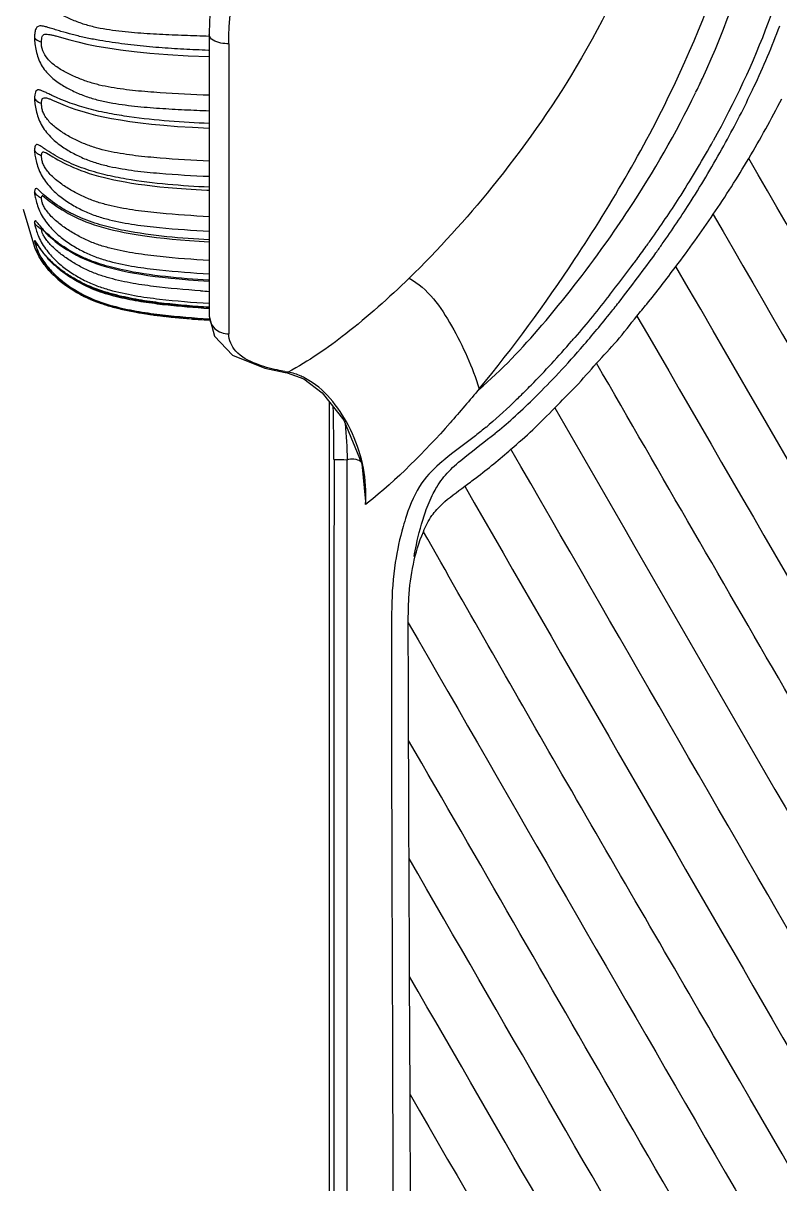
# Model space of a CAD drawing. Header units: millimetres. Extents: x 7426 to 8300, y 123 to 421.
# Drawn here: x 8176.24 to 8181.09, y 340.85 to 348.28 of the extents above; entities that cross this region are included whole.
import ezdxf

# ---------------------------------------------------------------- set-up
doc = ezdxf.new("R2010")
doc.units = ezdxf.units.MM
doc.layers.add('20_ALL_FEATURES', color=7, linetype='Continuous')

msp = doc.modelspace()

# ---------------------------------------------------------------- linework, layer by layer
at = {"layer": '20_ALL_FEATURES', "color": 7, "linetype": 'Continuous'}
for p, q in [((8176.4548, 348.201), (8176.4553, 348.2008)), ((8176.4548, 348.201), (8176.5387, 348.1773)), ((8177.4314, 348.2109), (8177.4314, 346.4083)), ((8177.4314, 348.1103), (8177.4258, 348.1104)), ((8177.4314, 348.1102), (8177.4258, 348.1104)), ((8177.5564, 348.1524), (8177.5564, 346.2943)), ((8176.406, 347.8005), (8176.4069, 347.8002)), ((8176.3617, 347.1825), (8176.377, 347.1697)), ((8176.2397, 347.0939), (8176.3123, 346.849)), ((8176.3606, 346.971), (8176.3602, 346.9714)), ((8176.3132, 346.847), (8176.3124, 346.849)), ((8176.3129, 346.847), (8176.3138, 346.8451)), ((8176.3272, 346.8183), (8176.334, 346.8041)), ((8176.3336, 346.8061), (8176.3406, 346.7923)), ((8177.3599, 346.6369), (8177.4314, 346.6325)), ((8177.4317, 346.6386), (8177.4263, 346.6388)), ((8177.4317, 346.6385), (8177.4263, 346.6388)), ((8177.0126, 346.4249), (8177.0251, 346.423)), ((8177.0378, 346.421), (8177.0638, 346.4173)), ((8177.0771, 346.4154), (8177.1044, 346.4118)), ((8177.1183, 346.4101), (8177.1469, 346.4066)), ((8177.1616, 346.405), (8177.1917, 346.4017)), ((8177.2229, 346.3986), (8177.2552, 346.3956)), ((8177.2871, 346.3928), (8177.3416, 346.3885)), ((8177.4302, 346.3911), (8177.4332, 346.3909)), ((8177.4302, 346.391), (8177.4332, 346.3909)), ((8177.3237, 346.3898), (8177.3601, 346.3871)), ((8177.3601, 346.3871), (8177.3981, 346.3845)), ((8177.3981, 346.3845), (8177.4378, 346.382)), ((8177.4301, 346.3827), (8177.4263, 346.3829)), ((8177.9168, 346.0481), (8177.9176, 346.0479)), ((8177.9176, 346.0479), (8177.9365, 346.05)), ((8178.1992, 345.8615), (8178.2004, 336.0177)), ((8178.4323, 345.2069), (8178.432, 345.2018)), ((8178.4329, 345.2219), (8178.4323, 345.2069)), ((8178.7141, 342.1797), (8178.7109, 342.9352)), ((8178.7176, 341.4237), (8178.7144, 342.1794)), ((8178.7207, 340.6679), (8178.7173, 341.424))]:
    msp.add_line(p, q, dxfattribs=at)
for points in [[(8176.5387, 348.1773), (8176.5897, 348.164), (8176.6466, 348.1508), (8176.7106, 348.138), (8176.7824, 348.1257), (8176.8622, 348.114), (8176.9514, 348.1029), (8177.0516, 348.0927), (8177.1653, 348.0836), (8177.2963, 348.0758), (8177.4314, 348.0704)], [(8176.4069, 347.8002), (8176.4103, 347.799), (8176.4281, 347.7919), (8176.4786, 347.7701)], [(8176.4786, 347.7701), (8176.5086, 347.7579), (8176.5415, 347.7452), (8176.5773, 347.7326), (8176.616, 347.7201), (8176.6578, 347.708), (8176.7031, 347.6963), (8176.7521, 347.6853), (8176.805, 347.6747), (8176.8619, 347.6647), (8176.9233, 347.6552), (8176.9899, 347.6463), (8177.0622, 347.6381), (8177.1412, 347.6305), (8177.2283, 347.6237), (8177.325, 347.6176), (8177.4314, 347.6125)], [(8176.3808, 347.457), (8176.3838, 347.4555), (8176.3917, 347.4511), (8176.4022, 347.4449), (8176.4289, 347.4289)], [(8176.4289, 347.4289), (8176.4445, 347.4197), (8176.4614, 347.41), (8176.4793, 347.4002), (8176.4983, 347.3904), (8176.5183, 347.3804), (8176.5395, 347.3705), (8176.5618, 347.3606), (8176.5852, 347.3509), (8176.6098, 347.3413), (8176.6356, 347.3318), (8176.6627, 347.3227), (8176.6911, 347.3138), (8176.7211, 347.3053), (8176.7525, 347.2972), (8176.7854, 347.2894), (8176.8198, 347.2818), (8176.856, 347.2745), (8176.8938, 347.2675), (8176.9336, 347.2608), (8176.9755, 347.2544), (8177.0196, 347.2484), (8177.0661, 347.2426), (8177.1154, 347.2372), (8177.1676, 347.232), (8177.2232, 347.2272), (8177.2827, 347.2227), (8177.3465, 347.2186), (8177.4153, 347.2148), (8177.4314, 347.2141)], [(8176.377, 347.1697), (8176.3867, 347.1617), (8176.3978, 347.1528), (8176.4102, 347.1432), (8176.4237, 347.1329), (8176.4384, 347.1222), (8176.4543, 347.1111), (8176.4712, 347.0999), (8176.489, 347.0887), (8176.5078, 347.0776), (8176.5276, 347.0664), (8176.5484, 347.0554), (8176.57, 347.0446), (8176.5927, 347.0339), (8176.6164, 347.0234), (8176.6413, 347.0132), (8176.6673, 347.0033), (8176.6946, 346.9938), (8176.7232, 346.9847), (8176.7531, 346.976), (8176.7844, 346.9677), (8176.817, 346.9596), (8176.8512, 346.9519), (8176.8869, 346.9445), (8176.9243, 346.9375), (8176.9635, 346.9308), (8177.0046, 346.9244), (8177.0479, 346.9183), (8177.0936, 346.9125), (8177.1418, 346.907), (8177.1929, 346.9019), (8177.2472, 346.8971), (8177.3051, 346.8926), (8177.3671, 346.8884), (8177.4314, 346.8847)], [(8176.347, 346.9823), (8176.3496, 346.9793), (8176.3562, 346.9712), (8176.3653, 346.9608), (8176.3758, 346.9496), (8176.3874, 346.9379), (8176.4002, 346.9257), (8176.414, 346.9131), (8176.4289, 346.9002), (8176.4448, 346.8871), (8176.4616, 346.8741), (8176.4792, 346.8613), (8176.4976, 346.8485), (8176.5171, 346.8359), (8176.5377, 346.8234), (8176.5593, 346.8111), (8176.5819, 346.799), (8176.6056, 346.787), (8176.6304, 346.7754), (8176.6565, 346.7641), (8176.6837, 346.7533), (8176.7123, 346.743), (8176.7423, 346.7332), (8176.7736, 346.7239), (8176.8064, 346.715), (8176.8406, 346.7064), (8176.8765, 346.6983), (8176.914, 346.6905), (8176.9534, 346.6831), (8176.9948, 346.6761), (8177.0383, 346.6695), (8177.0843, 346.6632), (8177.1328, 346.6573), (8177.1842, 346.6517), (8177.2389, 346.6464), (8177.2973, 346.6415), (8177.3599, 346.6369)], [(8176.3123, 346.849), (8176.3129, 346.8477), (8176.3137, 346.8458), (8176.3146, 346.8439)], [(8176.3138, 346.8451), (8176.3173, 346.8379), (8176.3193, 346.8344)], [(8176.3146, 346.8439), (8176.3155, 346.8422), (8176.3165, 346.8404), (8176.3174, 346.8387), (8176.3184, 346.8371)], [(8176.3163, 346.8399), (8176.3169, 346.8387), (8176.3179, 346.8365), (8176.3189, 346.8342), (8176.3201, 346.8317), (8176.3214, 346.8291), (8176.3229, 346.8263), (8176.3243, 346.8236), (8176.3296, 346.8138)], [(8176.3184, 346.8371), (8176.3194, 346.8355), (8176.3204, 346.834), (8176.3214, 346.8325), (8176.3224, 346.8311), (8176.3235, 346.8297)], [(8176.3324, 346.8643), (8176.3335, 346.8629), (8176.335, 346.8611), (8176.3371, 346.8582), (8176.3405, 346.853), (8176.346, 346.8441), (8176.3529, 346.8336), (8176.3612, 346.822), (8176.3703, 346.8102), (8176.3803, 346.7983), (8176.391, 346.7862), (8176.4025, 346.774), (8176.4147, 346.7617), (8176.4278, 346.7492), (8176.4415, 346.7367), (8176.456, 346.7242), (8176.4711, 346.7119), (8176.4869, 346.6997), (8176.5034, 346.6876), (8176.5207, 346.6757), (8176.5388, 346.664), (8176.5576, 346.6524), (8176.5773, 346.641), (8176.5977, 346.6298), (8176.6191, 346.6188), (8176.6412, 346.6081), (8176.6643, 346.5977), (8176.6884, 346.5878), (8176.7135, 346.5783), (8176.7396, 346.5692), (8176.7668, 346.5606), (8176.7951, 346.5523), (8176.8245, 346.5444), (8176.855, 346.5367), (8176.8868, 346.5294), (8176.9199, 346.5224), (8176.9545, 346.5158), (8176.9905, 346.5095), (8177.0282, 346.5034), (8177.0677, 346.4977), (8177.1091, 346.4922), (8177.1526, 346.487), (8177.1984, 346.4821), (8177.2468, 346.4774), (8177.298, 346.473), (8177.3525, 346.4688), (8177.4106, 346.4649), (8177.4314, 346.4637)], [(8176.3235, 346.8297), (8176.3245, 346.8283), (8176.3256, 346.827), (8176.3267, 346.8258), (8176.3278, 346.8246), (8176.3288, 346.8234), (8176.3299, 346.8222), (8176.331, 346.8212), (8176.3321, 346.8201), (8176.3332, 346.8191)], [(8176.3296, 346.8138), (8176.3309, 346.8114), (8176.3322, 346.8088), (8176.3336, 346.8061)], [(8176.3332, 346.8191), (8176.3343, 346.8181), (8176.3354, 346.8172), (8176.3364, 346.8163), (8176.3375, 346.8155), (8176.3384, 346.8148)], [(8176.334, 346.8041), (8176.34, 346.7925), (8176.3469, 346.7801), (8176.3548, 346.7672), (8176.3636, 346.7541), (8176.3732, 346.7409), (8176.3835, 346.7275), (8176.3947, 346.714), (8176.4066, 346.7004), (8176.4192, 346.6867), (8176.4327, 346.673), (8176.4469, 346.6594), (8176.4618, 346.646), (8176.4774, 346.6329), (8176.4937, 346.62), (8176.5109, 346.6073), (8176.5289, 346.5948), (8176.5476, 346.5825), (8176.5671, 346.5704), (8176.5874, 346.5584), (8176.6086, 346.5465), (8176.6306, 346.535), (8176.6535, 346.5238), (8176.6775, 346.513), (8176.7025, 346.5028), (8176.7285, 346.4932), (8176.7557, 346.4841), (8176.7839, 346.4754), (8176.8132, 346.467), (8176.8438, 346.459), (8176.8756, 346.4514), (8176.9087, 346.4441), (8176.9432, 346.4371), (8176.9793, 346.4305), (8177.017, 346.4242), (8177.0565, 346.4183), (8177.0979, 346.4127), (8177.1414, 346.4073), (8177.1873, 346.4022), (8177.2357, 346.3974), (8177.2888, 346.3926)], [(8176.3406, 346.7923), (8176.3427, 346.7884), (8176.3448, 346.7844), (8176.347, 346.7803), (8176.3493, 346.7762), (8176.3519, 346.7719)], [(8176.3545, 346.7676), (8176.3573, 346.7632), (8176.3601, 346.7588)], [(8176.3631, 346.7545), (8176.3661, 346.7501), (8176.3692, 346.7457), (8176.3724, 346.7414), (8176.3757, 346.737), (8176.379, 346.7327), (8176.3825, 346.7284), (8176.386, 346.724), (8176.3896, 346.7196), (8176.3932, 346.7153), (8176.397, 346.7109), (8176.4009, 346.7065), (8176.4048, 346.7021), (8176.4088, 346.6977)], [(8176.413, 346.6933), (8176.4172, 346.6888), (8176.4215, 346.6844)], [(8176.4259, 346.6799), (8176.4303, 346.6755), (8176.4349, 346.671)], [(8176.4395, 346.6666), (8176.4441, 346.6622), (8176.4489, 346.6578), (8176.4537, 346.6534)], [(8176.4585, 346.6491), (8176.4635, 346.6448), (8176.4685, 346.6405)], [(8176.4736, 346.6362), (8176.4787, 346.632), (8176.484, 346.6277)], [(8176.4893, 346.6235), (8176.4947, 346.6193), (8176.5002, 346.6152)], [(8176.5058, 346.611), (8176.5114, 346.6069), (8176.5172, 346.6028), (8176.5231, 346.5987), (8176.529, 346.5946), (8176.535, 346.5905)], [(8176.5411, 346.5865), (8176.5472, 346.5825), (8176.5535, 346.5785), (8176.5598, 346.5745), (8176.5662, 346.5706), (8176.5728, 346.5666), (8176.5794, 346.5627), (8176.5861, 346.5588), (8176.5929, 346.555), (8176.5997, 346.5511), (8176.6067, 346.5473), (8176.6138, 346.5435)], [(8176.6209, 346.5398), (8176.6282, 346.5361), (8176.6355, 346.5324)], [(8176.643, 346.5288), (8176.6505, 346.5252), (8176.6582, 346.5216)], [(8176.6659, 346.5181), (8176.6738, 346.5147), (8176.6817, 346.5113), (8176.6898, 346.508), (8176.698, 346.5047), (8176.7063, 346.5015), (8176.7147, 346.4983)], [(8176.7232, 346.4952), (8176.7318, 346.4921), (8176.7405, 346.4891)], [(8176.7494, 346.4861), (8176.7583, 346.4832), (8176.7674, 346.4803)], [(8176.7766, 346.4775), (8176.7859, 346.4747), (8176.7954, 346.472)], [(8176.8049, 346.4693), (8176.8146, 346.4666), (8176.8244, 346.464), (8176.8343, 346.4614), (8176.8444, 346.4588), (8176.8545, 346.4563)], [(8176.8649, 346.4538), (8176.8753, 346.4513), (8176.8859, 346.4489)], [(8176.8967, 346.4465), (8176.9075, 346.4442), (8176.9186, 346.4419)], [(8176.9297, 346.4397), (8176.9411, 346.4375), (8176.9526, 346.4353)], [(8176.9642, 346.4331), (8176.976, 346.431), (8176.988, 346.429)], [(8177.4315, 346.4079), (8177.4641, 346.2798), (8177.5798, 346.1594), (8177.7881, 346.0745), (8177.9175, 346.048)], [(8177.9168, 346.0481), (8177.9308, 346.0455), (8178.0361, 346.0061), (8178.1553, 345.9177), (8178.2924, 345.7421), (8178.4076, 345.4616), (8178.433, 345.2218)]]:
    msp.add_lwpolyline(points, dxfattribs=at)
for centre, radius, start, end in [((8179.3028, 348.2103), 1.8714, 165.56414, 179.98131), ((8175.2994, 350.3896), 5.834, 334.07866, 335.06181), ((8175.1074, 350.6095), 6.4228, 331.03776, 334.45548), ((8175.3217, 350.5057), 6.1847, 334.46725, 334.84135), ((8174.9904, 350.6704), 6.4801, 327.45102, 331.02726), ((8176.3463, 347.3662), 0.0971, 68.86504, 69.08119), ((8174.8408, 350.7578), 6.7279, 327.53427, 331.03231), ((8174.8439, 351.0076), 7.0285, 325.83396, 329.28252), ((8176.3799, 347.2343), 0.0737, 248.99568, 251.96159), ((8176.8942, 347.7857), 0.7961, 228.49189, 229.15859), ((8174.5053, 350.9833), 7.0573, 324.77679, 327.42892), ((8174.5959, 350.9116), 7.0171, 326.17953, 327.54812), ((8174.0336, 351.5547), 8.0061, 322.90501, 325.85004), ((8174.2456, 351.1474), 7.4393, 324.90799, 326.17195), ((8176.6578, 347.2338), 0.3967, 220.17319, 221.40036), ((8173.7217, 351.5305), 8.0131, 324.31369, 324.81192), ((8177.0979, 347.2018), 0.8612, 204.3299, 204.56182), ((8177.125, 347.2137), 0.8907, 204.54092, 204.80536), ((8173.2433, 351.8747), 8.6024, 323.61656, 324.31068), ((8173.7762, 351.4758), 8.0122, 324.41617, 324.91621), ((8172.9773, 352.0517), 8.997, 321.86759, 324.39395), ((8172.8956, 352.1298), 9.0337, 323.4392, 323.62171), ((8172.7229, 352.2591), 9.2494, 321.82399, 323.43339), ((8177.8463, 353.5744), 7.0199, 266.15905, 266.61211), ((8173.4251, 351.7018), 8.4287, 321.19839, 321.85939), ((8174.4907, 350.8358), 7.0556, 318.92081, 321.25652), ((8175.1297, 350.2486), 6.1132, 315.53098, 319.12473), ((8174.7518, 350.5795), 6.6155, 319.09943, 319.37898), ((8175.2528, 350.1796), 6.05, 316.60122, 318.86182), ((8178.2033, 347.6431), 1.6153, 259.7634, 260.49128), ((8175.6087, 349.8396), 5.5578, 314.49908, 316.62809), ((8175.3018, 350.0864), 5.8767, 314.9819, 315.48449), ((8177.4697, 347.8862), 2.8594, 308.79694, 311.80491), ((8177.6909, 347.53), 2.3767, 309.58811, 310.18299), ((16090.335, 339.1919), 7912.107, 179.95439356, 180.08456841), ((8180.1977, 343.9577), 1.9836, 129.58737, 129.97624), ((8177.6197, 345.2673), 0.8149, 355.396, 356.77893), ((8176.8318, 347.2536), 2.602, 307.95276, 308.23635), ((8177.612, 345.2676), 0.8226, 356.78212, 359.82885)]:
    msp.add_arc(centre, radius, start, end, dxfattribs=at)
for points, knots in [([(8189.0742, 353.6956), (8188.9353, 353.7421), (8188.6339, 353.7375), (8188.1967, 353.7421), (8187.7551, 353.74), (8187.1691, 353.7402), (8186.4383, 353.7406), (8185.5651, 353.7405), (8184.6985, 353.7405), (8183.9819, 353.7405), (8183.415, 353.7404), (8182.9966, 353.7405), (8182.5851, 353.7399), (8182.1804, 353.7426), (8181.7858, 353.6659), (8181.4251, 353.4755), (8181.1685, 353.1138), (8181.191, 352.6676), (8181.2103, 352.2295), (8181.2351, 351.7853), (8181.2596, 351.3425), (8181.2878, 350.7513), (8181.3149, 350.0129), (8181.2594, 349.1308), (8181.0397, 348.2901), (8180.7943, 347.7751), (8180.6595, 347.5315)], [0, 0, 0, 0, 0.031855, 0.063847, 0.095805, 0.127721, 0.191383, 0.254749, 0.317674, 0.379903, 0.410631, 0.441003, 0.470902, 0.500195, 0.528887, 0.557441, 0.587276, 0.619223, 0.651398, 0.683576, 0.715753, 0.747936, 0.81231, 0.876466, 0.93945, 1, 1, 1, 1]), ([(8180.4172, 347.9048), (8180.5834, 348.2566), (8180.8506, 348.9648), (8180.9446, 349.7199), (8180.9394, 350.082)], [0, 0, 0, 0, 0.517927, 1, 1, 1, 1]), ([(8180.5894, 347.9298), (8180.7437, 348.2616), (8180.9948, 348.9698), (8181.0628, 349.7222), (8181.0455, 350.1008)], [0, 0, 0, 0, 0.491224, 1, 1, 1, 1]), ([(8180.4212, 350.0133), (8180.412, 349.6674), (8180.2775, 348.9593), (8179.8308, 348.0313), (8179.2869, 347.2629), (8178.8995, 346.8344), (8178.7114, 346.6513)], [0, 0, 0, 0, 0.269298, 0.551574, 0.795663, 1, 1, 1, 1]), ([(8177.5565, 348.1524), (8177.5565, 348.4397), (8177.6966, 349.0368), (8178.1073, 349.4996), (8178.3584, 349.6663)], [0, 0, 0, 0, 0.488008, 1, 1, 1, 1]), ([(8176.3123, 348.6268), (8176.3138, 348.5668), (8176.3346, 348.4431), (8176.455, 348.3502), (8176.5551, 348.3046), (8176.632, 348.2767), (8176.7116, 348.2561), (8176.8188, 348.2378), (8176.9527, 348.2232), (8177.1129, 348.2139), (8177.2722, 348.2071), (8177.3782, 348.2034), (8177.4311, 348.2018)], [0, 0, 0, 0, 0.136776, 0.265441, 0.326234, 0.388668, 0.451403, 0.51355, 0.636499, 0.758244, 0.879314, 1, 1, 1, 1]), ([(8177.4258, 348.1104), (8177.3731, 348.1123), (8177.2675, 348.1167), (8177.1088, 348.1269), (8176.9763, 348.1394), (8176.8699, 348.1523), (8176.7898, 348.1637), (8176.7098, 348.1768), (8176.6308, 348.1927), (8176.5547, 348.211), (8176.4938, 348.2279), (8176.4472, 348.2421), (8176.4142, 348.2528), (8176.3837, 348.2619), (8176.3582, 348.2673), (8176.3347, 348.2663), (8176.3191, 348.2484), (8176.3148, 348.228), (8176.3129, 348.2082), (8176.3122, 348.197), (8176.3123, 348.1912)], [0, 0, 0, 0, 0.133534, 0.267605, 0.402635, 0.470606, 0.538909, 0.607493, 0.676013, 0.742802, 0.805723, 0.836187, 0.866128, 0.893658, 0.91634, 0.933019, 0.949579, 0.971734, 0.98519, 1, 1, 1, 1]), ([(8176.3123, 348.1912), (8176.3146, 348.188), (8176.3266, 348.1751), (8176.3438, 348.1679), (8176.3571, 348.165)], [0, 0, 0, 0, 0.222671, 1, 1, 1, 1]), ([(8176.3123, 348.1912), (8176.3125, 348.1847), (8176.3125, 348.1714), (8176.3152, 348.1435), (8176.3247, 348.0909), (8176.35, 348.0158), (8176.4103, 347.9442), (8176.4802, 347.8908), (8176.5549, 347.8509), (8176.6317, 347.8179), (8176.7115, 347.7929), (8176.8188, 347.7704), (8176.9527, 347.7517), (8177.1131, 347.7391), (8177.2725, 347.73), (8177.3785, 347.7254), (8177.4314, 347.7234)], [0, 0, 0, 0, 0.014577, 0.029907, 0.062919, 0.134911, 0.204712, 0.269807, 0.331751, 0.394751, 0.457515, 0.519307, 0.641074, 0.761365, 0.880893, 1, 1, 1, 1]), ([(8176.3571, 348.165), (8176.3569, 348.1711), (8176.358, 348.1824), (8176.36, 348.1974), (8176.3667, 348.2094), (8176.3793, 348.2139), (8176.3942, 348.214), (8176.4122, 348.2116), (8176.4328, 348.2069), (8176.4472, 348.2031), (8176.4548, 348.201)], [0, 0, 0, 0, 0.136013, 0.250602, 0.336913, 0.422537, 0.532508, 0.667548, 0.824843, 1, 1, 1, 1]), ([(8177.5564, 348.1524), (8177.5395, 348.1524), (8177.4961, 348.1555), (8177.4316, 348.1803), (8177.4315, 348.2109)], [0, 0, 0, 0, 0.356697, 1, 1, 1, 1]), ([(8177.4314, 347.8227), (8177.3262, 347.8267), (8177.1686, 347.8346), (8176.9591, 347.8503), (8176.8293, 347.8671), (8176.7271, 347.8873), (8176.6523, 347.9086), (8176.5803, 347.9364), (8176.5109, 347.9686), (8176.4571, 348.0011), (8176.4191, 348.0316), (8176.3758, 348.075), (8176.3529, 348.1271), (8176.3571, 348.165)], [0, 0, 0, 0, 0.263216, 0.394528, 0.525164, 0.590224, 0.654901, 0.719294, 0.783234, 0.84584, 0.875995, 0.904708, 1, 1, 1, 1]), ([(8179.1597, 345.9418), (8179.3787, 346.2061), (8179.8382, 346.836), (8180.2313, 347.5114), (8180.4172, 347.9048)], [0, 0, 0, 0, 0.440997, 1, 1, 1, 1]), ([(8176.4236, 347.8216), (8176.415, 347.8257), (8176.3986, 347.8336), (8176.3756, 347.8444), (8176.3582, 347.8517), (8176.3462, 347.8556), (8176.3388, 347.8572), (8176.3321, 347.8569), (8176.3239, 347.8532), (8176.3165, 347.842), (8176.3134, 347.824), (8176.3121, 347.8103), (8176.3123, 347.8027)], [0, 0, 0, 0, 0.179132, 0.341726, 0.477762, 0.532976, 0.579316, 0.619221, 0.6576, 0.743354, 0.856233, 1, 1, 1, 1]), ([(8176.3571, 347.7712), (8176.357, 347.775), (8176.3576, 347.7822), (8176.3589, 347.792), (8176.3613, 347.8001), (8176.3684, 347.8081), (8176.386, 347.8069), (8176.3982, 347.8031), (8176.406, 347.8005)], [0, 0, 0, 0, 0.149829, 0.281056, 0.387664, 0.474152, 0.679922, 1, 1, 1, 1]), ([(8177.4314, 347.6417), (8177.2602, 347.6489), (8177.0451, 347.6633), (8176.7893, 347.7053), (8176.6213, 347.742), (8176.4996, 347.7855), (8176.4236, 347.8216)], [0, 0, 0, 0, 0.49917, 0.62639, 0.754946, 1, 1, 1, 1]), ([(8179.9656, 346.8681), (8180.018, 346.9418), (8180.2312, 347.2532), (8180.421, 347.5812), (8180.5464, 347.8393)], [0, 0, 0, 0, 0.239585, 1, 1, 1, 1]), ([(8176.3123, 347.8027), (8176.3125, 347.7969), (8176.3125, 347.7849), (8176.3153, 347.7592), (8176.3253, 347.7078), (8176.3509, 347.6324), (8176.4103, 347.5568), (8176.4798, 347.4977), (8176.5546, 347.4527), (8176.6314, 347.4154), (8176.7112, 347.3868), (8176.8185, 347.3604), (8176.9525, 347.3381), (8177.1658, 347.3175), (8177.3253, 347.3083), (8177.4314, 347.3036)], [0, 0, 0, 0, 0.01291, 0.026752, 0.057679, 0.129738, 0.202045, 0.269339, 0.332671, 0.396577, 0.459779, 0.521652, 0.643114, 0.762816, 1, 1, 1, 1]), ([(8176.3123, 347.8027), (8176.3146, 347.7989), (8176.3259, 347.7841), (8176.3434, 347.7747), (8176.3571, 347.7712)], [0, 0, 0, 0, 0.234934, 1, 1, 1, 1]), ([(8177.4314, 347.4006), (8177.3262, 347.4053), (8177.1685, 347.4148), (8176.959, 347.4342), (8176.8291, 347.4545), (8176.7269, 347.4781), (8176.6521, 347.5026), (8176.58, 347.5343), (8176.5106, 347.5707), (8176.4473, 347.6136), (8176.4021, 347.6557), (8176.3763, 347.6932), (8176.3655, 347.7163), (8176.3607, 347.7342), (8176.3589, 347.7468), (8176.3579, 347.7571), (8176.3575, 347.7652), (8176.3569, 347.7693), (8176.3571, 347.7712)], [0, 0, 0, 0, 0.261357, 0.391879, 0.52201, 0.587044, 0.651994, 0.71706, 0.782086, 0.846213, 0.90654, 0.933947, 0.958518, 0.969471, 0.979797, 0.990016, 0.995223, 1, 1, 1, 1]), ([(8176.3897, 347.4713), (8176.3834, 347.4755), (8176.3715, 347.4833), (8176.3552, 347.494), (8176.3423, 347.5025), (8176.3313, 347.5081), (8176.321, 347.5061), (8176.3153, 347.4973), (8176.3131, 347.4853), (8176.3121, 347.4761), (8176.3123, 347.4708)], [0, 0, 0, 0, 0.198549, 0.370706, 0.50815, 0.606956, 0.681276, 0.759033, 0.863244, 1, 1, 1, 1]), ([(8176.3123, 347.4708), (8176.3125, 347.4659), (8176.3126, 347.4555), (8176.3154, 347.4326), (8176.3225, 347.3999), (8176.3351, 347.3571), (8176.3613, 347.2972), (8176.4104, 347.2319), (8176.4795, 347.1686), (8176.5544, 347.1198), (8176.6312, 347.0791), (8176.7111, 347.0476), (8176.8183, 347.0181), (8176.9524, 346.9928), (8177.1656, 346.9687), (8177.3253, 346.9581), (8177.4314, 346.9528)], [0, 0, 0, 0, 0.011006, 0.023107, 0.051396, 0.085596, 0.122464, 0.196539, 0.265771, 0.330491, 0.395434, 0.459299, 0.521534, 0.643301, 0.763035, 1, 1, 1, 1]), ([(8176.3571, 347.4348), (8176.3476, 347.4376), (8176.3297, 347.4468), (8176.3168, 347.4623), (8176.3123, 347.4708)], [0, 0, 0, 0, 0.507146, 1, 1, 1, 1]), ([(8177.4314, 347.045), (8177.3262, 347.0504), (8177.1684, 347.0612), (8176.9588, 347.084), (8176.829, 347.1071), (8176.7268, 347.1336), (8176.6519, 347.1607), (8176.5799, 347.1954), (8176.5105, 347.2352), (8176.4473, 347.2814), (8176.4024, 347.3254), (8176.3766, 347.3631), (8176.3657, 347.3856), (8176.3608, 347.4024), (8176.3589, 347.4137), (8176.3579, 347.4228), (8176.3575, 347.4297), (8176.3568, 347.4332), (8176.3571, 347.4348)], [0, 0, 0, 0, 0.260965, 0.391434, 0.521777, 0.587117, 0.652622, 0.718561, 0.784787, 0.85038, 0.911918, 0.939387, 0.963225, 0.97337, 0.982588, 0.991479, 0.995964, 1, 1, 1, 1]), ([(8176.3571, 347.4348), (8176.3569, 347.4392), (8176.3579, 347.4466), (8176.3601, 347.4556), (8176.3648, 347.4594), (8176.3717, 347.4604), (8176.3771, 347.4584), (8176.3809, 347.457)], [0, 0, 0, 0, 0.306341, 0.526331, 0.615138, 0.712903, 1, 1, 1, 1]), ([(8177.4314, 347.2338), (8177.3428, 347.2381), (8177.1644, 347.2495), (8176.9413, 347.2766), (8176.7854, 347.3077), (8176.696, 347.3308), (8176.6296, 347.3521), (8176.5652, 347.3769), (8176.5034, 347.4046), (8176.4449, 347.4358), (8176.4079, 347.4594), (8176.3897, 347.4713)], [0, 0, 0, 0, 0.246303, 0.495733, 0.622734, 0.687037, 0.751883, 0.816218, 0.878425, 0.939647, 1, 1, 1, 1]), ([(8188.8731, 333.5852), (8188.2023, 334.7598), (8186.8409, 337.0988), (8184.8207, 340.6066), (8182.836, 344.0467), (8181.525, 346.3126), (8180.8862, 347.4174)], [0, 0, 0, 0, 0.254053, 0.508311, 0.760307, 1, 1, 1, 1]), ([(8176.3666, 347.1895), (8176.362, 347.1936), (8176.3536, 347.2012), (8176.3426, 347.212), (8176.3336, 347.2204), (8176.3259, 347.2249), (8176.3188, 347.2253), (8176.3144, 347.2204), (8176.313, 347.2129), (8176.3122, 347.2072), (8176.3123, 347.2039)], [0, 0, 0, 0, 0.221238, 0.409942, 0.557616, 0.660762, 0.730286, 0.792443, 0.879117, 1, 1, 1, 1]), ([(8176.3123, 347.2039), (8176.3126, 347.1999), (8176.3126, 347.1914), (8176.3146, 347.1778), (8176.3179, 347.1624), (8176.3244, 347.1375), (8176.3354, 347.1024), (8176.3618, 347.0436), (8176.4107, 346.9775), (8176.4794, 346.9118), (8176.5543, 346.8604), (8176.631, 346.8173), (8176.7109, 346.7836), (8176.8182, 346.7517), (8176.9522, 346.724), (8177.1655, 346.6971), (8177.3253, 346.6855), (8177.4314, 346.6796)], [0, 0, 0, 0, 0.00889, 0.019026, 0.03063, 0.044185, 0.07666, 0.112988, 0.188081, 0.258933, 0.324992, 0.391067, 0.455807, 0.518693, 0.64142, 0.761874, 1, 1, 1, 1]), ([(8176.3535, 347.1655), (8176.3446, 347.1689), (8176.3279, 347.1793), (8176.3164, 347.1952), (8176.3123, 347.2039)], [0, 0, 0, 0, 0.499153, 1, 1, 1, 1]), ([(8177.4314, 346.7648), (8177.3261, 346.7706), (8177.1683, 346.7825), (8176.9587, 346.8082), (8176.8288, 346.8335), (8176.7267, 346.8624), (8176.6518, 346.8914), (8176.5797, 346.9281), (8176.5104, 346.9703), (8176.4475, 347.0186), (8176.4027, 347.0634), (8176.3769, 347.1006), (8176.3659, 347.1219), (8176.3608, 347.1371), (8176.3589, 347.1468), (8176.3579, 347.1545), (8176.3575, 347.1601), (8176.3568, 347.163), (8176.3571, 347.1642)], [0, 0, 0, 0, 0.261593, 0.392513, 0.52353, 0.589366, 0.655543, 0.722374, 0.789713, 0.856513, 0.918745, 0.945921, 0.968646, 0.977799, 0.985732, 0.993115, 0.996788, 1, 1, 1, 1]), ([(8176.3571, 347.1642), (8176.357, 347.1665), (8176.3576, 347.1704), (8176.3586, 347.1756), (8176.3615, 347.1793), (8176.3644, 347.1795), (8176.3658, 347.1793)], [0, 0, 0, 0, 0.339564, 0.597288, 0.78969, 1, 1, 1, 1]), ([(8177.4314, 346.8967), (8177.3409, 346.9015), (8177.1587, 346.9143), (8176.9308, 346.9451), (8176.7481, 346.9865), (8176.6349, 347.025), (8176.5481, 347.0655), (8176.4655, 347.1108), (8176.4089, 347.1529), (8176.3736, 347.1834)], [0, 0, 0, 0, 0.243712, 0.490943, 0.617376, 0.746842, 0.811519, 0.874581, 1, 1, 1, 1]), ([(8180.6588, 347.0598), (8182.0123, 344.7194), (8184.7503, 339.9723), (8187.4939, 335.2285), (8188.8791, 332.8224)], [0, 0, 0, 0, 0.493361, 1, 1, 1, 1]), ([(8176.3547, 346.9778), (8176.348, 346.9858), (8176.3398, 346.9972), (8176.329, 347.0101), (8176.3228, 347.015), (8176.3184, 347.0181), (8176.3141, 347.0176), (8176.3127, 347.0132), (8176.3122, 347.0103), (8176.3123, 347.0084)], [0, 0, 0, 0, 0.462168, 0.628154, 0.745271, 0.81836, 0.861159, 0.913893, 1, 1, 1, 1]), ([(8176.3123, 347.0084), (8176.3126, 347.0055), (8176.3126, 346.999), (8176.3147, 346.9885), (8176.318, 346.9759), (8176.3246, 346.954), (8176.3357, 346.9216), (8176.3552, 346.8804), (8176.382, 346.8393), (8176.4228, 346.7884), (8176.4794, 346.7336), (8176.5543, 346.6809), (8176.631, 346.6364), (8176.7108, 346.6014), (8176.8181, 346.568), (8176.9521, 346.5385), (8177.1654, 346.5094), (8177.3252, 346.497), (8177.4314, 346.4908)], [0, 0, 0, 0, 0.006571, 0.01453, 0.024177, 0.036083, 0.066277, 0.101525, 0.138919, 0.176952, 0.24904, 0.316323, 0.383569, 0.449358, 0.513158, 0.637473, 0.759328, 1, 1, 1, 1]), ([(8177.376, 346.5703), (8177.2753, 346.5771), (8177.1243, 346.5902), (8176.9493, 346.6159), (8176.8501, 346.6365), (8176.7763, 346.6556), (8176.7033, 346.6794), (8176.6325, 346.7106), (8176.5642, 346.7482), (8176.4989, 346.7909), (8176.4489, 346.8315), (8176.4138, 346.8662), (8176.3918, 346.8915), (8176.3772, 346.9124), (8176.3684, 346.9279), (8176.3637, 346.9376), (8176.3606, 346.9461), (8176.3588, 346.9535), (8176.3578, 346.9592), (8176.3576, 346.9632), (8176.3567, 346.9652), (8176.3571, 346.966)], [0, 0, 0, 0, 0.26409, 0.396271, 0.462471, 0.528915, 0.595684, 0.662962, 0.731017, 0.799481, 0.867009, 0.899021, 0.928522, 0.954462, 0.965567, 0.97508, 0.982821, 0.989206, 0.994911, 0.9977, 1, 1, 1, 1]), ([(8177.4263, 346.6388), (8177.3346, 346.6442), (8177.1498, 346.6582), (8176.9185, 346.6918), (8176.7574, 346.7327), (8176.6653, 346.7651), (8176.5752, 346.8057), (8176.4886, 346.856), (8176.4119, 346.9184), (8176.3765, 346.953), (8176.3606, 346.971)], [0, 0, 0, 0, 0.24094, 0.485766, 0.611533, 0.675921, 0.741402, 0.8705, 0.936945, 1, 1, 1, 1]), ([(8176.3357, 346.862), (8176.3338, 346.8651), (8176.3311, 346.8694), (8176.3274, 346.8748), (8176.3239, 346.8798), (8176.3196, 346.8851), (8176.3166, 346.8894), (8176.3129, 346.8924), (8176.3122, 346.8899), (8176.3123, 346.8891)], [0, 0, 0, 0, 0.269235, 0.385212, 0.489149, 0.732142, 0.877611, 0.936305, 1, 1, 1, 1]), ([(8176.3123, 346.8891), (8176.3126, 346.8883), (8176.3123, 346.8865), (8176.3131, 346.8823), (8176.3148, 346.8756), (8176.3184, 346.8659), (8176.3211, 346.8586), (8176.3226, 346.8544)], [0, 0, 0, 0, 0.06439, 0.148972, 0.354134, 0.630039, 1, 1, 1, 1]), ([(8177.4263, 346.3829), (8177.3167, 346.3897), (8177.1524, 346.4031), (8176.9352, 346.4366), (8176.7748, 346.4743), (8176.6462, 346.5237), (8176.5513, 346.5783), (8176.4854, 346.6262), (8176.424, 346.6781), (8176.364, 346.748), (8176.3326, 346.8051), (8176.3164, 346.8401)], [0, 0, 0, 0, 0.261149, 0.391734, 0.522284, 0.652573, 0.717538, 0.78218, 0.846213, 0.908387, 1, 1, 1, 1]), ([(8176.3226, 346.8544), (8176.3312, 346.8312), (8176.3533, 346.7805), (8176.4048, 346.7121), (8176.467, 346.6491), (8176.536, 346.5976), (8176.6072, 346.554), (8176.7044, 346.506), (8176.8308, 346.4673), (8176.982, 346.436), (8177.1814, 346.409), (8177.3309, 346.3971), (8177.4302, 346.391)], [0, 0, 0, 0, 0.058477, 0.130163, 0.201351, 0.267607, 0.333505, 0.398782, 0.523888, 0.645133, 0.764318, 1, 1, 1, 1]), ([(8177.4314, 346.4657), (8177.3352, 346.4715), (8177.1904, 346.4829), (8176.9974, 346.5089), (8176.8512, 346.5376), (8176.7035, 346.5793), (8176.5856, 346.6354), (8176.4962, 346.6927), (8176.4437, 346.7351), (8176.4042, 346.7733), (8176.3769, 346.8032), (8176.3536, 346.8325), (8176.3414, 346.8527), (8176.3357, 346.862)], [0, 0, 0, 0, 0.239307, 0.360297, 0.48309, 0.609092, 0.740042, 0.805322, 0.872396, 0.907307, 0.941419, 0.97296, 1, 1, 1, 1]), ([(8179.1577, 345.9394), (8179.3048, 346.0626), (8179.5865, 346.3649), (8179.8385, 346.6896), (8179.9656, 346.8681)], [0, 0, 0, 0, 0.466815, 1, 1, 1, 1]), ([(8177.4314, 346.456), (8177.3376, 346.4617), (8177.1967, 346.4731), (8177.0098, 346.497), (8176.8936, 346.5182), (8176.8017, 346.5411), (8176.7334, 346.5619), (8176.6663, 346.5882), (8176.5798, 346.6317), (8176.498, 346.6838), (8176.4275, 346.7445), (8176.3972, 346.7768), (8176.3847, 346.7932)], [0, 0, 0, 0, 0.249564, 0.374676, 0.499905, 0.562767, 0.625928, 0.689432, 0.753515, 0.882797, 0.945458, 1, 1, 1, 1]), ([(8180.1699, 346.4087), (8180.1908, 346.4343), (8180.2779, 346.5369), (8180.3584, 346.6449), (8180.4197, 346.726)], [0, 0, 0, 0, 0.245253, 1, 1, 1, 1]), ([(8187.2453, 334.9048), (8186.6597, 335.9183), (8184.3887, 339.8611), (8182.1146, 343.8022), (8180.4198, 346.7261)], [0, 0, 0, 0, 0.257246, 1, 1, 1, 1]), ([(8178.7114, 346.6513), (8178.5823, 346.5256), (8178.3374, 346.3072), (8178.0667, 346.1192), (8177.9365, 346.0499)], [0, 0, 0, 0, 0.549974, 1, 1, 1, 1]), ([(8178.7114, 346.6513), (8178.8313, 346.5862), (8179.0037, 346.3386), (8179.1151, 346.0825), (8179.1608, 345.9433)], [0, 0, 0, 0, 0.482194, 1, 1, 1, 1]), ([(8177.4315, 346.4083), (8177.4315, 346.379), (8177.4607, 346.3162), (8177.5248, 346.2943), (8177.5564, 346.2942)], [0, 0, 0, 0, 0.481173, 1, 1, 1, 1]), ([(8179.9118, 346.1064), (8179.9549, 346.1549), (8180.0483, 346.2494), (8180.127, 346.3564), (8180.1698, 346.4087)], [0, 0, 0, 0, 0.489658, 1, 1, 1, 1]), ([(8180.1701, 346.409), (8181.618, 343.9099), (8183.8016, 340.1143), (8186.7544, 335.0159), (8188.2514, 332.4118), (8189.0079, 331.1016)], [0, 0, 0, 0, 0.490201, 0.743214, 1, 1, 1, 1]), ([(8177.733, 346.1024), (8177.6847, 346.1213), (8177.5985, 346.1627), (8177.5565, 346.2549), (8177.5565, 346.2943)], [0, 0, 0, 0, 0.567825, 1, 1, 1, 1]), ([(8177.9162, 346.0535), (8177.8993, 346.0566), (8177.8372, 346.0689), (8177.7758, 346.0857), (8177.733, 346.1024)], [0, 0, 0, 0, 0.272952, 1, 1, 1, 1]), ([(8179.6439, 345.8213), (8179.6889, 345.8666), (8179.7823, 345.9577), (8179.8675, 346.0566), (8179.9118, 346.1064)], [0, 0, 0, 0, 0.489307, 1, 1, 1, 1]), ([(8190.3372, 328.0495), (8189.4415, 329.5783), (8188.1319, 331.8905), (8186.3525, 334.9523), (8184.5893, 338.0025), (8182.4506, 341.7248), (8180.7385, 344.6725), (8179.9118, 346.1064)], [0, 0, 0, 0, 0.25493, 0.382319, 0.509529, 0.761853, 1, 1, 1, 1]), ([(8178.0479, 346.0095), (8178.0386, 346.0145), (8178.0031, 346.0321), (8177.965, 346.0446), (8177.9365, 346.05)], [0, 0, 0, 0, 0.267013, 1, 1, 1, 1]), ([(8178.4346, 345.2652), (8178.4351, 345.4175), (8178.3586, 345.7047), (8178.1675, 345.945), (8178.0479, 346.0095)], [0, 0, 0, 0, 0.528392, 1, 1, 1, 1]), ([(8179.1608, 345.9433), (8179.0997, 345.8692), (8178.877, 345.6091), (8178.6358, 345.3624), (8178.4421, 345.2098)], [0, 0, 0, 0, 0.280502, 1, 1, 1, 1]), ([(8179.456, 345.9296), (8179.4367, 345.9103), (8179.3616, 345.8364), (8179.2841, 345.7647), (8179.2244, 345.7143)], [0, 0, 0, 0, 0.258622, 1, 1, 1, 1]), ([(8179.3638, 345.5563), (8179.4109, 345.5975), (8179.5086, 345.6813), (8179.5976, 345.7743), (8179.6441, 345.8213)], [0, 0, 0, 0, 0.486012, 1, 1, 1, 1]), ([(8179.644, 345.8215), (8180.3269, 344.6354), (8182.1132, 341.545), (8184.1759, 337.9712), (8185.8336, 335.0991), (8186.9564, 333.1691), (8187.7902, 331.7151), (8188.3483, 330.7467)], [0, 0, 0, 0, 0.235864, 0.615183, 0.711144, 0.807367, 1, 1, 1, 1]), ([(8179.2055, 345.6985), (8179.1826, 345.6795), (8179.0926, 345.608), (8178.9993, 345.5407), (8178.9337, 345.4864)], [0, 0, 0, 0, 0.25844, 1, 1, 1, 1]), ([(8179.0674, 345.3189), (8179.0916, 345.3371), (8179.1936, 345.412), (8179.2912, 345.4929), (8179.3637, 345.5563)], [0, 0, 0, 0, 0.239022, 1, 1, 1, 1]), ([(8187.8975, 330.7719), (8186.4031, 333.3612), (8183.5606, 338.2905), (8180.711, 343.2158), (8179.3636, 345.5562)], [0, 0, 0, 0, 0.525394, 1, 1, 1, 1]), ([(8178.3165, 327.5532), (8178.3115, 329.0479), (8178.3153, 332.0371), (8178.3139, 338.0156), (8178.3137, 342.4995), (8178.3146, 345.4888)], [0, 0, 0, 0, 0.25, 0.5, 1, 1, 1, 1]), ([(8178.9233, 345.4778), (8178.8753, 345.4375), (8178.7732, 345.3376), (8178.719, 345.2047), (8178.6942, 345.1311)], [0, 0, 0, 0, 0.446244, 1, 1, 1, 1]), ([(8178.8662, 345.2736), (8178.8733, 345.2874), (8178.901, 345.3376), (8178.9363, 345.3836), (8178.9653, 345.4138)], [0, 0, 0, 0, 0.270452, 1, 1, 1, 1]), ([(8178.8026, 345.0277), (8178.8176, 345.0637), (8178.8492, 345.1293), (8178.9408, 345.228), (8179.0184, 345.2821), (8179.0674, 345.3189)], [0, 0, 0, 0, 0.292322, 0.539991, 1, 1, 1, 1]), ([(8179.0674, 345.3189), (8179.7211, 344.1797), (8180.7445, 342.417), (8181.9432, 340.3286), (8182.684, 339.062), (8183.2397, 338.0927), (8183.8047, 337.1218), (8184.3653, 336.1436), (8184.9285, 335.164), (8186.0672, 333.2047), (8187.0038, 331.5637), (8187.7617, 330.2552)], [0, 0, 0, 0, 0.226551, 0.351558, 0.415344, 0.479646, 0.544271, 0.609116, 0.674102, 0.73918, 1, 1, 1, 1]), ([(8178.6942, 345.1311), (8178.6864, 345.1078), (8178.6561, 345.0096), (8178.6351, 344.9086), (8178.6229, 344.8312)], [0, 0, 0, 0, 0.23852, 1, 1, 1, 1]), ([(8178.7433, 344.8682), (8178.7477, 344.8936), (8178.7662, 344.9904), (8178.7916, 345.086), (8178.816, 345.1547)], [0, 0, 0, 0, 0.261056, 1, 1, 1, 1]), ([(8178.706, 344.4452), (8178.706, 344.498), (8178.7086, 344.6951), (8178.7466, 344.8941), (8178.8024, 345.0277)], [0, 0, 0, 0, 0.267054, 1, 1, 1, 1]), ([(8187.3426, 330.2292), (8187.2535, 330.3944), (8187.0592, 330.7157), (8186.6904, 331.3692), (8186.2201, 332.1805), (8185.6581, 333.1544), (8184.9074, 334.4493), (8183.979, 336.0663), (8182.5067, 338.6034), (8181.0848, 341.0761), (8179.7226, 343.4134), (8179.0982, 344.5103), (8178.8026, 345.0277)], [0, 0, 0, 0, 0.032953, 0.065899, 0.131767, 0.197589, 0.263344, 0.394559, 0.524991, 0.778382, 0.895373, 1, 1, 1, 1]), ([(8178.5996, 344.541), (8178.5968, 344.3552), (8178.5992, 343.9836), (8178.5989, 343.2405), (8178.6045, 341.94), (8178.6089, 340.0821), (8178.6175, 337.8527), (8178.6253, 335.9948), (8178.6316, 334.5085), (8178.6366, 333.3938), (8178.642, 332.2791), (8178.6477, 331.1644), (8178.652, 330.2354), (8178.6545, 329.4923), (8178.6559, 329.0278), (8178.6576, 328.6563), (8178.6585, 328.3776), (8178.6623, 328.0989), (8178.6559, 327.7435), (8178.7278, 327.3593), (8178.9214, 327.1025), (8179.0348, 327.0518)], [0, 0, 0, 0, 0.031665, 0.06333, 0.12666, 0.253321, 0.379982, 0.506642, 0.569973, 0.633303, 0.696633, 0.759964, 0.823294, 0.854959, 0.886624, 0.902456, 0.918289, 0.934122, 0.949957, 0.978815, 1, 1, 1, 1]), ([(8178.706, 344.4452), (8180.0549, 342.0977), (8182.1683, 338.4573), (8184.6462, 334.1549), (8186.1526, 331.5443), (8186.9149, 330.2383), (8187.2939, 329.5833)], [0, 0, 0, 0, 0.47321, 0.735694, 0.867744, 1, 1, 1, 1]), ([(8187.0965, 329.1641), (8186.355, 330.4436), (8185.0649, 332.6799), (8183.235, 335.8579), (8181.622, 338.6425), (8180.1153, 341.2479), (8179.1569, 342.9165), (8178.7081, 343.6904)], [0, 0, 0, 0, 0.264481, 0.461733, 0.655854, 0.840007, 1, 1, 1, 1]), ([(8186.852, 328.8293), (8186.6725, 329.141), (8186.3183, 329.767), (8185.5946, 331.0085), (8184.3429, 333.1756), (8182.5928, 336.2273), (8180.586, 339.6782), (8179.3067, 341.9033), (8178.7109, 342.9354)], [0, 0, 0, 0, 0.066259, 0.132481, 0.264694, 0.527232, 0.780482, 1, 1, 1, 1]), ([(8186.8054, 328.1692), (8186.0691, 329.45), (8184.6244, 331.9316), (8182.5296, 335.5768), (8180.5666, 338.9648), (8179.3091, 341.1504), (8178.7142, 342.1795)], [0, 0, 0, 0, 0.273938, 0.532442, 0.779581, 1, 1, 1, 1]), ([(8178.7175, 341.4239), (8180.0006, 339.2077), (8182.0166, 335.7125), (8184.7378, 330.9928), (8186.1853, 328.4946), (8186.8894, 327.2695)], [0, 0, 0, 0, 0.470052, 0.740629, 1, 1, 1, 1])]:
    msp.add_open_spline(points, degree=3, knots=knots, dxfattribs=at)
for points in [[(8180.9197, 347.8764), (8180.9798, 348.0045), (8181.0356, 348.1349), (8181.0853, 348.2674)], [(8180.8861, 347.4174), (8180.9606, 347.5429), (8181.032, 347.6704), (8181.0979, 347.8007)], [(8176.3395, 346.9751), (8176.3277, 346.9833), (8176.3182, 346.9953), (8176.3123, 347.0084)], [(8176.3571, 346.966), (8176.3509, 346.9682), (8176.3449, 346.9713), (8176.3395, 346.9751)], [(8176.3571, 346.966), (8176.357, 346.9673), (8176.3573, 346.9686), (8176.3576, 346.9698)], [(8176.3238, 346.8696), (8176.3192, 346.8755), (8176.3153, 346.8821), (8176.3123, 346.8891)], [(8176.3395, 346.8545), (8176.3336, 346.8588), (8176.3283, 346.8639), (8176.3238, 346.8696)], [(8179.994, 346.5422), (8179.9222, 346.4509), (8179.8488, 346.3607), (8179.7732, 346.2725)], [(8179.3758, 345.7547), (8179.4196, 345.7938), (8179.4622, 345.8343), (8179.5041, 345.8754)], [(8178.2298, 345.4898), (8178.2298, 345.6036), (8178.2275, 345.7173), (8178.2256, 345.8311)], [(8178.3021, 345.7201), (8178.3089, 345.6432), (8178.3139, 345.566), (8178.3145, 345.4888)], [(8179.0685, 345.5061), (8179.1319, 345.5577), (8179.1976, 345.6064), (8179.2614, 345.6576)], [(8178.3146, 345.4888), (8178.3414, 345.4993), (8178.3755, 345.4946), (8178.4007, 345.4805)], [(8178.9653, 345.4138), (8178.9973, 345.447), (8179.0327, 345.477), (8179.0685, 345.5061)], [(8178.2298, 345.4898), (8178.2581, 345.4899), (8178.2868, 345.4943), (8178.3145, 345.4888)], [(8178.816, 345.1547), (8178.8303, 345.1952), (8178.8466, 345.2353), (8178.8662, 345.2736)], [(8178.6229, 344.8312), (8178.6079, 344.7353), (8178.601, 344.638), (8178.5996, 344.541)], [(8178.7081, 343.6904), (8178.7074, 343.942), (8178.7059, 344.1936), (8178.706, 344.4452)], [(8178.7109, 342.9354), (8178.7098, 343.1871), (8178.7087, 343.4389), (8178.708, 343.6906)]]:
    msp.add_open_spline(points, degree=3, dxfattribs=at)

doc.saveas('drawing.dxf')
